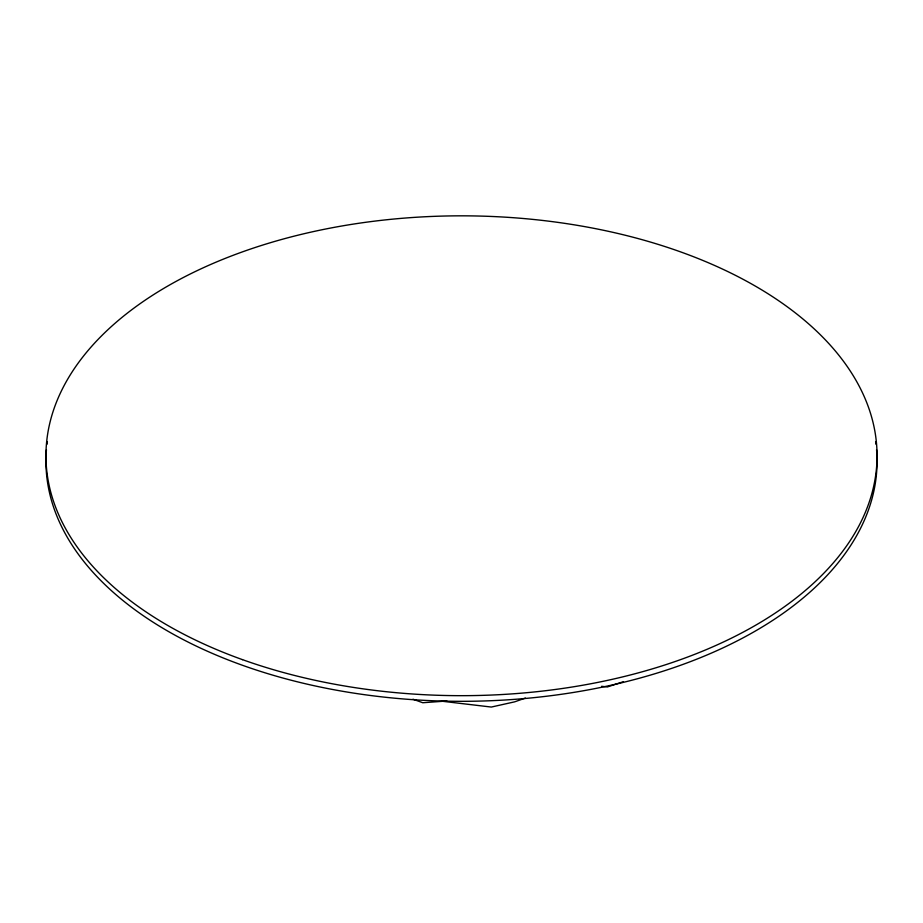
<?xml version="1.0" encoding="UTF-8"?>
<svg xmlns="http://www.w3.org/2000/svg" width="923" height="923" viewBox="0 0 923 923"><rect width="100%" height="100%" fill="white"/><g stroke="black" fill="none" stroke-linecap="round" stroke-linejoin="round"><path stroke-width="1.38" d="M525.406 698.076L514.584 701.861L491.313 707.053L442.279 701.261M623.452 681.67L607.334 686.966L601.623 686.308M446.917 701.007L422.769 702.738L412.985 699.207M876.562 449.766A415.558 239.922 0 0 1 461.5 701.318A415.558 239.922 0 0 1 46.438 449.766M47.004 444.286A415.558 239.922 0 0 1 47.373 441.552M875.627 441.552A415.558 239.922 0 0 1 875.996 444.286M242.518 659.657A415.558 239.922 0 0 0 876.85 463.288A415.558 239.922 0 0 0 265.132 244.307A415.558 239.922 0 0 0 242.518 659.657"/></g></svg>
